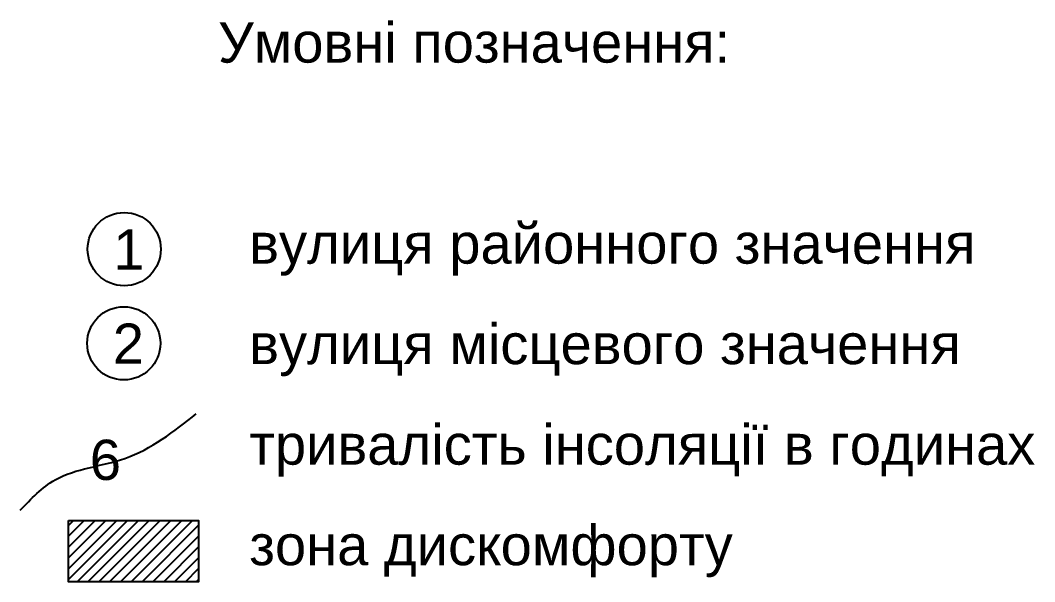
# Model space of a CAD drawing. Header units: millimetres. Extents: x 3866 to 35600, y -8896 to 9491.
# Drawn here: x 13907.6 to 14033.9, y -6203.3 to -6133.5 of the extents above; entities that cross this region are included whole.
import ezdxf

# ---------------------------------------------------------------- set-up
doc = ezdxf.new("R2010")
doc.units = ezdxf.units.MM
for name, color, linetype in [('благоустрый', 7, 'Continuous'), ('ВДМ', 7, 'Continuous'), ('інсоляція', 180, 'Continuous')]:
    doc.layers.add(name, color=color, linetype=linetype)
doc.styles.get("Standard").update_dxf_attribs({"font": 'arial.ttf'})

msp = doc.modelspace()

# ---------------------------------------------------------------- hatches: boundary and pattern name
at = {"layer": 'інсоляція', "transparency": 33554687}
h = msp.add_hatch(dxfattribs=at)
h.set_pattern_fill('ANSI31', scale=0.3)
h.paths.add_polyline_path([(13929.788, -6195.71), (13913.597, -6195.71), (13913.597, -6203.336), (13929.788, -6203.336)])

# ---------------------------------------------------------------- linework, layer by layer
for centre in [(13920.543, -6161.974), (13920.484, -6173.685)]:
    msp.add_circle(centre, 4.556)
at = {"layer": 'благоустрый'}
msp.add_lwpolyline([(13913.597, -6195.71), (13929.788, -6195.71), (13929.788, -6203.336), (13913.597, -6203.336)], close=True, dxfattribs=at)
at = {"layer": 'інсоляція', "color": 7}
msp.add_spline([(13907.604, -6194.447), (13911.94, -6190.671), (13920.611, -6188.007), (13929.505, -6182.455)], degree=3, dxfattribs=at)

# ---------------------------------------------------------------- texts
at = {"layer": 'ВДМ', "char_height": 5, "attachment_point": 1}
for s, width, heights, insert in [('\\pxsm1.5;Умовні позначення:\\P\\P  вулиця районного значення\\P  вулиця місцевого значення\\P  тривалість інсоляції в годинах\\P  зона дискомфорту', 213.16362, [132.974], (13932.219, -6133.77)), ('1', 4.32334, [0], (13919.175, -6159.518)), ('2', 4.32334, [0], (13919.116, -6171.228))]:
    msp.add_mtext_dynamic_manual_height_columns(s, width=width, gutter_width=12.5, heights=heights, dxfattribs=dict(at, insert=insert))
at = {"layer": 'інсоляція', "color": 7, "insert": (13916.24, -6185.689), "char_height": 5, "attachment_point": 1, "rotation": 0.30576}
msp.add_mtext_dynamic_manual_height_columns('6', width=1.66915, gutter_width=12.5, heights=[0], dxfattribs=at)

doc.saveas('drawing.dxf')
